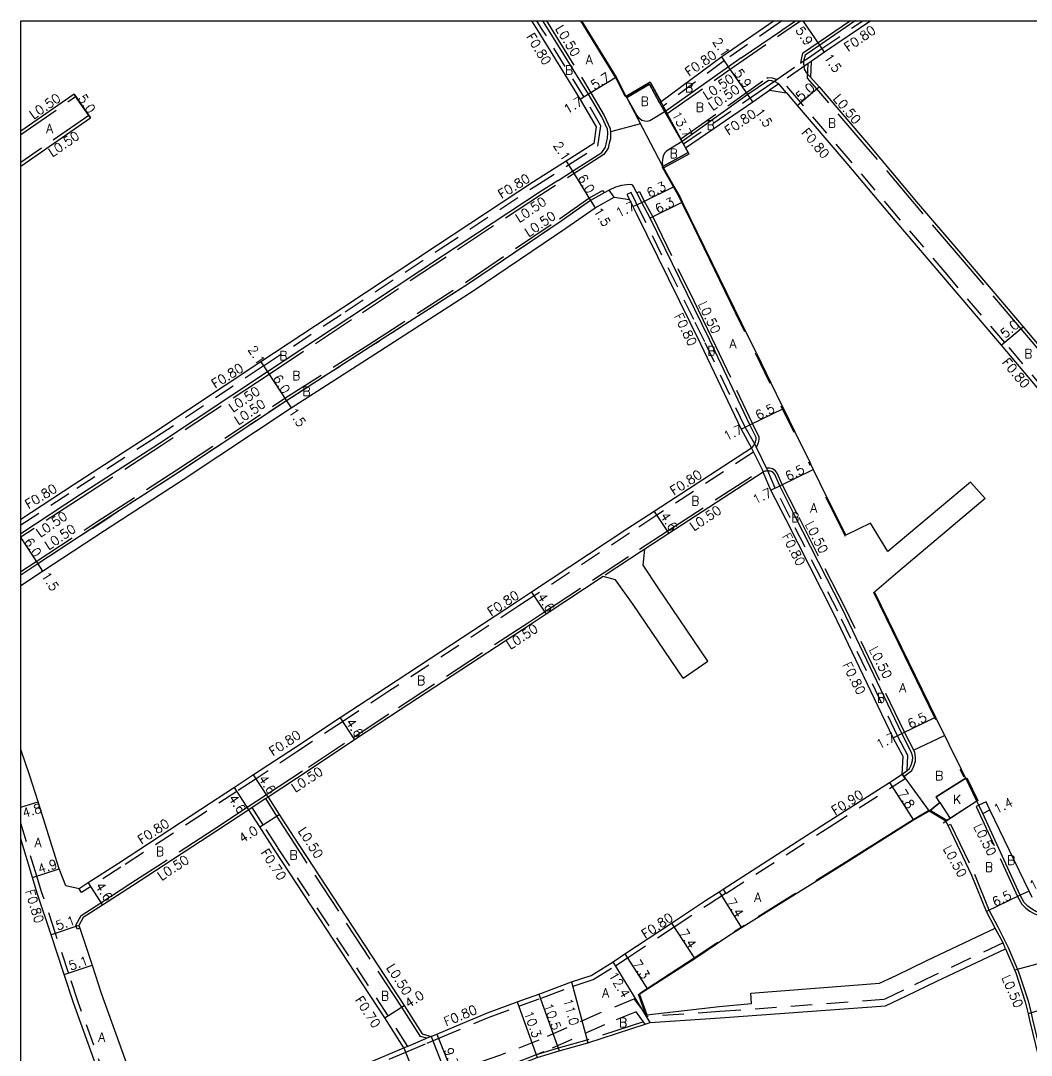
# Model space of a CAD drawing. Header units: metres. Extents: x -8800 to -8000, y -111600 to -110998.
# Drawn here: x -8800 to -8624, y -111180.1 to -111000 of the extents above; entities that cross this region are included whole.
import ezdxf

# ---------------------------------------------------------------- set-up
doc = ezdxf.new("R2010")
doc.units = ezdxf.units.M
doc.header["$LTSCALE"] = 2.5
for name, pattern in [('22320', [2.5, 1.5, -1]), ('22330', [4, 3, -1]), ('51070', [2.5, 1.5, -1])]:
    doc.linetypes.add(name, pattern=pattern)
for name, color, linetype in [('2101000', 7, 'Continuous'), ('2101001', 1, 'Continuous'), ('2102000', 4, 'Continuous'), ('2102001', 191, 'Continuous'), ('2203000', 1, 'Continuous'), ('2213000', 3, 'Continuous'), ('2227000', 1, 'Continuous'), ('2232000', 120, '22320'), ('2233000', 120, '22330'), ('5107000', 4, '51070'), ('6132000', 60, '61320'), ('6165200', 90, '61300'), ('9201100', 215, 'Continuous'), ('9201500', 222, 'Continuous'), ('9202100', 82, 'Continuous'), ('9202200', 82, 'Continuous'), ('9203500', 155, 'Continuous'), ('9301100', 1, 'Continuous'), ('999', 7, 'Continuous')]:
    doc.layers.add(name, color=color, linetype=linetype)
doc.styles.add('Dm_Anotation', font='txt.shx', dxfattribs={"bigfont": 'pscdm.shx'})
doc.linetypes.add('61300', pattern='A,2,-0.75,[1,dmdr.shx,S=0.15,R=0,X=0,Y=0],-0.75', length=3.5)
doc.linetypes.add('61320', pattern='A,0,[3,dmdr.shx,S=0.25,R=0,X=0,Y=0],1.5,[3,dmdr.shx,S=0.25,R=0,X=0,Y=0]', length=1.5)

msp = doc.modelspace()

# ---------------------------------------------------------------- linework, layer by layer
at = {"layer": '2101000'}
for points in [[(-8711.03, -111000), (-8709.95, -111001.76), (-8702.56, -111013.7), (-8699.78, -111018.48), (-8700.2, -111021.35), (-8705.02, -111024.43), (-8710.71, -111028.06), (-8727.41, -111039.06), (-8743.91, -111049.99), (-8758.17, -111059.4), (-8776.96, -111071.84), (-8790.68, -111080.72), (-8800, -111086.82)], [(-8668.79, -111000), (-8677.91, -111006.28), (-8688.48, -111014.14), (-8688.75, -111014.29), (-8690.48, -111011.03), (-8694.45, -111013.37), (-8694.6, -111013.11), (-8696.24, -111009.84), (-8702.25, -111000)], [(-8651.94, -111000), (-8659.99, -111005.5), (-8662.35, -111007.11), (-8662.47, -111009.81), (-8660.96, -111011.51), (-8652.35, -111021.56), (-8643.98, -111031.53), (-8635.95, -111040.92), (-8625.4, -111053.29), (-8614.19, -111066.59), (-8608.63, -111073.18)], [(-8790.71, -111012.81), (-8800, -111019.23)], [(-8671.88, -111057.9), (-8673.78, -111054), (-8674.42, -111052.69), (-8684.73, -111031.6), (-8685.35, -111030.33), (-8686.19, -111028.85), (-8688.15, -111025.36), (-8683.77, -111022.96), (-8684.2, -111022.16), (-8672.51, -111014.1), (-8669.62, -111012.11), (-8666.65, -111012.55), (-8664.75, -111014.77), (-8656.13, -111024.83), (-8647.76, -111034.8), (-8639.28, -111044.72), (-8629.22, -111056.51), (-8618.01, -111069.82)], [(-8800, -111025.3), (-8787.87, -111016.93)], [(-8800, -111098.29), (-8796.22, -111095.82), (-8785.4, -111088.74), (-8771.7, -111079.87), (-8752.87, -111067.4), (-8738.3, -111058.06), (-8721, -111046.93), (-8705.04, -111036.12), (-8699.98, -111032.6), (-8696.64, -111030.72)], [(-8696.64, -111030.72), (-8693.98, -111031.15), (-8693.37, -111032.37), (-8692.81, -111033.52), (-8681.59, -111056.24), (-8674.53, -111071.12), (-8672.71, -111074.4), (-8689.65, -111085.42), (-8694.43, -111088.54), (-8711.04, -111099.48), (-8713.67, -111101.21), (-8736.31, -111116.05), (-8744.38, -111121.37), (-8752.15, -111126.5), (-8759.44, -111131.3), (-8762.79, -111133.5), (-8768.6, -111137.32), (-8782.99, -111146.7), (-8788.27, -111150.1), (-8789.8, -111151.09), (-8792.15, -111150.6), (-8793.28, -111147.65), (-8796.95, -111135.96), (-8798.39, -111131.43), (-8800, -111126.88)], [(-8671.88, -111057.9), (-8669.37, -111063.02), (-8667.43, -111066.97)], [(-8667.43, -111066.97), (-8667.17, -111067.51), (-8665.19, -111071.56), (-8662.59, -111076.86)], [(-8698.56, -111096.77), (-8708.51, -111103.32), (-8711.12, -111105.04), (-8733.91, -111119.97), (-8741.84, -111125.21), (-8749.61, -111130.34), (-8756.92, -111135.14), (-8754.98, -111138.18), (-8752.44, -111142.15), (-8733.22, -111171.45), (-8730.06, -111176.38), (-8728.53, -111176.83), (-8727.51, -111176.4), (-8723.02, -111174.51), (-8718.73, -111172.7), (-8713.52, -111170.81), (-8709.77, -111169.44), (-8709.15, -111169.22), (-8704.08, -111167.31), (-8700.64, -111166.18), (-8696.8, -111163.81), (-8694.77, -111162.46), (-8686.67, -111157.08), (-8680.73, -111153.15), (-8678.38, -111151.63), (-8677.69, -111151.19), (-8659.72, -111139.62), (-8648.71, -111132.59), (-8646.48, -111131.16), (-8646.3, -111128.07), (-8648.05, -111124.83), (-8658.44, -111103.11), (-8666.7, -111086.91), (-8669.34, -111081.73), (-8670.67, -111078.56), (-8687.14, -111089.28), (-8691.28, -111091.98)], [(-8662.59, -111076.86), (-8662.4, -111077.26), (-8661.98, -111078.12), (-8659.64, -111082.89)], [(-8659.64, -111082.89), (-8659.6, -111082.98), (-8656.28, -111089.57)], [(-8651.32, -111099.46), (-8640.69, -111121.22), (-8640.51, -111121.58), (-8636.22, -111130.31)], [(-8623.85, -111152.64), (-8624.4, -111151.51), (-8631.2, -111137.37), (-8631.88, -111135.96), (-8633.14, -111136.57), (-8633.49, -111135.85), (-8635.4, -111131.88), (-8636.22, -111130.31)], [(-8630.29, -111157.97), (-8631.78, -111155.08), (-8634.35, -111148.82), (-8638.5, -111140.07), (-8638.86, -111139.36), (-8638.69, -111139.23), (-8641.6, -111137.49), (-8641.78, -111137.62), (-8644.51, -111139.16), (-8656.97, -111147.03), (-8674.46, -111157.91), (-8676.82, -111159.43), (-8682.61, -111163.28), (-8690.81, -111168.59), (-8692.24, -111169.5), (-8690.95, -111173.07)], [(-8800, -111211.09), (-8796.01, -111208.38), (-8796.25, -111207.94), (-8796.64, -111207.24), (-8789.4, -111203.29), (-8786.44, -111201.38), (-8784.23, -111199.55), (-8782.46, -111197.97), (-8782.21, -111197.42), (-8782.5, -111195.72), (-8785.92, -111184.48), (-8790.78, -111170.96), (-8792.42, -111166.01), (-8794.7, -111159.12), (-8797.11, -111151.86), (-8797.93, -111149.17), (-8800, -111142.4)], [(-8628.51, -111161.56), (-8626.71, -111165.73), (-8625.04, -111170.78), (-8624.54, -111172.89), (-8624.29, -111173.96), (-8622.29, -111182.35), (-8623.42, -111184.05), (-8626.66, -111184.49), (-8644.58, -111186.1), (-8659.83, -111187.81)], [(-8760.67, -111246.31), (-8762.34, -111241.75), (-8763.6, -111238.3), (-8771.9, -111216.43), (-8774.11, -111210.91), (-8775.52, -111207.37), (-8772.97, -111206.39), (-8759.93, -111200.94), (-8754.71, -111198.68), (-8749.34, -111196.34), (-8738.14, -111191.55), (-8729.71, -111187.75), (-8725, -111185.76), (-8723.94, -111185.42), (-8715.54, -111182.61), (-8710.04, -111180.5), (-8706.23, -111179.33), (-8701.24, -111177.93), (-8691.23, -111174.68), (-8690.35, -111174.4)]]:
    msp.add_lwpolyline(points, dxfattribs=at)
msp.add_lwpolyline([(-8789.86, -111157.51), (-8789.71, -111157.99), (-8787.58, -111164.41), (-8785.96, -111169.29), (-8781.09, -111182.82), (-8777.46, -111194.09), (-8776.6, -111196.64), (-8775.12, -111196.04), (-8763.94, -111191.45), (-8758.55, -111189.55), (-8753.14, -111187.53), (-8741.9, -111182.47), (-8733.25, -111178.82), (-8736.58, -111173.6), (-8755.79, -111144.33), (-8758.35, -111140.33), (-8760.26, -111137.34), (-8765.99, -111141.11), (-8780.52, -111150.58), (-8785.78, -111153.96), (-8789.1, -111156.11)], close=True, dxfattribs=at)
at = {"layer": '2101001'}
msp.add_lwpolyline([(-8787.87, -111016.93), (-8788.15, -111016.52), (-8790.43, -111013.22), (-8790.71, -111012.81)], dxfattribs=at)
at = {"layer": '2102000'}
for points in [[(-8634.6, -111080.33), (-8648.99, -111092.41), (-8652.02, -111087.49), (-8656.28, -111089.57)], [(-8632.06, -111083.19), (-8647.27, -111095.99), (-8651.32, -111099.46)], [(-8680.32, -111111.5), (-8688.99, -111098.73), (-8691.59, -111094.77), (-8691.28, -111091.98)], [(-8684.62, -111114.42), (-8693.31, -111101.62), (-8696.39, -111097.31), (-8698.56, -111096.77)], [(-8690.95, -111173.07), (-8678.36, -111171.61), (-8672.71, -111171.06), (-8672.83, -111169.29), (-8650.41, -111167.54), (-8647.51, -111166.18), (-8642.2, -111163.59), (-8630.29, -111157.97)], [(-8690.35, -111174.4), (-8678.18, -111173.6), (-8649.38, -111171.48), (-8645.76, -111169.77), (-8640.48, -111167.2), (-8628.51, -111161.56)]]:
    msp.add_lwpolyline(points, dxfattribs=at)
at = {"layer": '2102001'}
for points in [[(-8632.06, -111083.19), (-8634.6, -111080.33)], [(-8684.62, -111114.42), (-8680.32, -111111.5)]]:
    msp.add_lwpolyline(points, dxfattribs=at)
at = {"layer": '2203000'}
for points in [[(-8690.23, -111010.88), (-8688.48, -111014.14), (-8688.75, -111014.29), (-8690.48, -111011.03), (-8694.45, -111013.37), (-8694.6, -111013.11), (-8690.38, -111010.62)], [(-8683.77, -111022.96), (-8683.62, -111023.23), (-8688, -111025.63), (-8688.15, -111025.36)], [(-8635.4, -111131.88), (-8635.22, -111131.8), (-8633.31, -111135.76), (-8633.49, -111135.85)], [(-8638.69, -111139.23), (-8638.86, -111139.36), (-8641.78, -111137.62), (-8641.6, -111137.49)]]:
    msp.add_lwpolyline(points, close=True, dxfattribs=at)
at = {"layer": '2213000'}
for points in [[(-8706.4, -111027.8), (-8703.89, -111026.2), (-8698.77, -111022.93), (-8698.16, -111021.99), (-8697.98, -111021.19), (-8697.81, -111020.52), (-8697.77, -111019.47), (-8697.82, -111018.88), (-8698.81, -111016.76), (-8701.1, -111012.81), (-8708.06, -111001.61), (-8709.04, -111000)], [(-8654.66, -111000.04), (-8660.84, -111004.26), (-8663.38, -111005.99), (-8663.61, -111006.84), (-8663.68, -111007.4), (-8663.64, -111007.94), (-8663.53, -111008.45), (-8663.19, -111009), (-8662.95, -111009.31), (-8662.47, -111009.81)], [(-8674.51, -111006.49), (-8667.53, -111001.68), (-8667.45, -111001.63)], [(-8666.65, -111012.55), (-8667.99, -111010.99), (-8668.63, -111010.62), (-8669.2, -111010.45), (-8669.77, -111010.39), (-8673.37, -111012.87), (-8684.8, -111021.02), (-8687.2, -111022.48), (-8687.6, -111022.76), (-8687.88, -111023.05), (-8688.13, -111023.58), (-8688.25, -111024.17), (-8688.26, -111024.73), (-8688.15, -111025.36)], [(-8687.63, -111015.73), (-8690.44, -111017.44), (-8690.65, -111017.48), (-8690.92, -111017.52), (-8691.3, -111017.49), (-8691.8, -111017.4), (-8692.18, -111017.11), (-8692.69, -111016.43), (-8694.45, -111013.37)], [(-8672.71, -111074.4), (-8672.53, -111074.21), (-8672.37, -111074.01), (-8672.23, -111073.8), (-8672.12, -111073.57), (-8672.03, -111073.32), (-8671.97, -111073.08), (-8671.94, -111072.82), (-8671.93, -111072.57), (-8673.01, -111070.37), (-8680.06, -111055.5), (-8690.38, -111034.39), (-8691.85, -111031.62), (-8692.69, -111029.95), (-8693.25, -111028.85), (-8693.38, -111028.69), (-8693.59, -111028.56), (-8694.01, -111028.52), (-8694.42, -111028.57), (-8695.36, -111028.68), (-8696.44, -111029), (-8697.5, -111029.48), (-8698.36, -111029.96), (-8700.76, -111031.32), (-8705.89, -111034.88), (-8721.83, -111045.68), (-8739.11, -111056.8), (-8753.7, -111066.15), (-8772.52, -111078.62), (-8786.22, -111087.48), (-8797.04, -111094.57), (-8800, -111096.5)], [(-8720.47, -111037), (-8726.17, -111040.75), (-8726.52, -111040.99)], [(-8738.55, -111048.96), (-8742.67, -111051.69), (-8757.02, -111061.15), (-8775.83, -111073.61), (-8789.56, -111082.5), (-8800, -111089.33)], [(-8646.48, -111131.16), (-8645.64, -111130.53), (-8645.19, -111130.19), (-8644.92, -111129.59), (-8644.66, -111128.78), (-8644.64, -111128.25), (-8644.79, -111127.52), (-8646.52, -111124.09), (-8656.94, -111102.31), (-8665.17, -111086.17), (-8667.81, -111080.98), (-8668.69, -111079), (-8668.93, -111078.66), (-8669.25, -111078.47), (-8669.42, -111078.42), (-8669.6, -111078.39), (-8669.79, -111078.38), (-8669.88, -111078.38), (-8669.97, -111078.38), (-8670.15, -111078.4), (-8670.33, -111078.44), (-8670.5, -111078.49), (-8670.67, -111078.56)], [(-8787.5, -111088.33), (-8786.24, -111087.5), (-8784.13, -111086.13)], [(-8619.53, -111154.65), (-8619.86, -111154.92), (-8620.3, -111155.28), (-8621.15, -111155.43), (-8622.14, -111155.44), (-8623.23, -111155.04), (-8623.94, -111154.59), (-8624.6, -111154.11), (-8625.24, -111153.48), (-8625.93, -111152.24), (-8632.46, -111137.98), (-8633.14, -111136.57)]]:
    msp.add_lwpolyline(points, dxfattribs=at)
at = {"layer": '2227000'}
for points in [[(-8667.45, -111001.63), (-8665.07, -111000)], [(-8654.6, -111000), (-8654.66, -111000.04)], [(-8674.51, -111006.49), (-8676.71, -111008.01), (-8687.63, -111015.73)], [(-8706.4, -111027.8), (-8709.56, -111029.81), (-8720.47, -111037)], [(-8726.52, -111040.99), (-8738.55, -111048.96)]]:
    msp.add_lwpolyline(points, dxfattribs=at)
at = {"layer": '2232000'}
for points in [[(-8800, -111087.78), (-8790.24, -111081.39), (-8776.52, -111072.51), (-8757.73, -111060.07), (-8743.47, -111050.66), (-8726.97, -111039.73), (-8710.28, -111028.73), (-8704.59, -111025.1), (-8699.46, -111021.83), (-8698.95, -111018.32), (-8701.87, -111013.29), (-8709.27, -111001.34), (-8710.09, -111000)], [(-8667.38, -111000), (-8668.27, -111000.61), (-8677.45, -111006.94), (-8688.11, -111014.85)], [(-8684.2, -111022.16), (-8684.58, -111021.45), (-8672.97, -111013.44), (-8670.07, -111011.45), (-8668.31, -111010.23), (-8664.18, -111007.39), (-8663.89, -111007.19), (-8662.8, -111006.45), (-8660.45, -111004.84), (-8653.36, -111000)], [(-8662.35, -111007.11), (-8662.87, -111007.46), (-8663.44, -111007.85), (-8667.33, -111010.53)], [(-8667.99, -111010.99), (-8669.62, -111012.11)], [(-8666.65, -111012.55), (-8667.99, -111010.99)], [(-8578.81, -111116.9), (-8579.05, -111114.73), (-8582.79, -111110.29), (-8588.78, -111103.19), (-8597.54, -111092.72), (-8607.5, -111081.02), (-8617.39, -111069.31), (-8628.61, -111056), (-8638.68, -111044.2), (-8647.15, -111034.29), (-8655.52, -111024.32), (-8664.15, -111014.25), (-8667.33, -111010.53)], [(-8688.11, -111014.85), (-8688.48, -111014.14)], [(-8677.2, -111151.95), (-8659.23, -111140.38), (-8645.99, -111131.94), (-8646.21, -111131.59), (-8646.48, -111131.16), (-8645.64, -111130.53), (-8645.49, -111127.89), (-8647.33, -111124.47), (-8657.72, -111102.76), (-8665.99, -111086.54), (-8668.61, -111081.39), (-8669.88, -111078.38), (-8669.94, -111078.23), (-8670.1, -111077.89), (-8670.17, -111077.76), (-8671.63, -111074.77), (-8671.9, -111074.21), (-8672, -111074.03), (-8673.82, -111070.75), (-8680.87, -111055.89), (-8682.79, -111052.01), (-8692.09, -111033.17), (-8693.69, -111029.92), (-8694.41, -111030.27), (-8693.98, -111031.15)], [(-8672.71, -111074.4), (-8672.35, -111075.12), (-8670.89, -111078.11), (-8670.67, -111078.56)], [(-8672.35, -111075.12), (-8689.21, -111086.09), (-8693.99, -111089.21), (-8710.6, -111100.14), (-8713.23, -111101.88), (-8735.87, -111116.72), (-8743.94, -111122.04), (-8751.71, -111127.16), (-8759, -111131.97), (-8762.35, -111134.17), (-8768.16, -111137.99), (-8782.56, -111147.37), (-8787.84, -111150.77), (-8789.39, -111151.77), (-8789.8, -111151.09)], [(-8732.59, -111178.55), (-8736, -111173.22), (-8755.2, -111143.95), (-8757.76, -111139.95), (-8759.67, -111136.96)], [(-8796.25, -111207.94), (-8788.99, -111203.98), (-8785.97, -111202.02), (-8783.71, -111200.16), (-8781.81, -111198.45), (-8781.38, -111197.54), (-8781.72, -111195.54), (-8785.16, -111184.23), (-8790.02, -111170.7), (-8791.66, -111165.76), (-8793.94, -111158.87), (-8796.35, -111151.62), (-8797.17, -111148.94), (-8800, -111139.66)], [(-8775.12, -111196.04), (-8774.84, -111196.79), (-8763.65, -111192.2), (-8758.27, -111190.3), (-8752.83, -111188.27), (-8741.58, -111183.21), (-8732.93, -111179.56), (-8729.19, -111177.98), (-8726.87, -111177), (-8718.44, -111173.45), (-8713.24, -111171.56), (-8709.5, -111170.2), (-8708.88, -111169.97), (-8703.81, -111168.06), (-8700.3, -111166.91), (-8696.37, -111164.48), (-8694.33, -111163.13), (-8686.22, -111157.75), (-8680.29, -111153.82), (-8677.25, -111151.86)], [(-8677.69, -111151.19), (-8677.25, -111151.86), (-8677.2, -111151.95)], [(-8728.53, -111176.83), (-8729.25, -111177.14), (-8729.5, -111177.25), (-8732.59, -111178.55), (-8733.25, -111178.82)]]:
    msp.add_lwpolyline(points, dxfattribs=at)
at = {"layer": '2233000'}
for points in [[(-8708.45, -111000), (-8707.63, -111001.35), (-8700.68, -111012.56), (-8698.38, -111016.51), (-8697.33, -111018.75), (-8697.27, -111019.46), (-8697.31, -111020.59), (-8697.49, -111021.31), (-8697.69, -111022.19), (-8698.42, -111023.3), (-8709.29, -111030.23), (-8725.89, -111041.17), (-8742.39, -111052.1), (-8756.74, -111061.57), (-8775.56, -111074.03), (-8789.28, -111082.92), (-8800, -111089.93)], [(-8687.63, -111015.73), (-8687.4, -111016.16), (-8676.43, -111008.42), (-8667.25, -111002.09), (-8664.18, -111000)], [(-8655.49, -111000), (-8661.12, -111003.85), (-8663.66, -111005.58), (-8663.82, -111005.68), (-8664.1, -111006.75), (-8664.18, -111007.39)], [(-8573.74, -111112.41), (-8576.24, -111112.3), (-8579.96, -111107.91), (-8585.81, -111100.96), (-8594.68, -111090.37), (-8604.65, -111078.66), (-8614.58, -111066.91), (-8625.78, -111053.61), (-8636.33, -111041.24), (-8644.36, -111031.85), (-8652.73, -111021.88), (-8661.34, -111011.84), (-8662.97, -111009.99), (-8662.87, -111007.46)], [(-8684.8, -111021.02), (-8685.04, -111020.58), (-8670.06, -111009.98), (-8669.91, -111009.88), (-8669.1, -111009.95), (-8668.43, -111010.16), (-8668.31, -111010.23)], [(-8800, -111019.83), (-8790.43, -111013.22), (-8790.71, -111012.81)], [(-8787.87, -111016.93), (-8788.15, -111016.52), (-8800, -111024.69)], [(-8800, -111095.9), (-8797.31, -111094.15), (-8786.49, -111087.06), (-8772.8, -111078.2), (-8753.98, -111065.73), (-8739.38, -111056.38), (-8722.1, -111045.27), (-8706.17, -111034.47), (-8701.03, -111030.89), (-8698.65, -111029.55), (-8698.36, -111029.96)], [(-8692.69, -111029.95), (-8692.26, -111029.71), (-8691.4, -111031.39), (-8689.93, -111034.16), (-8682.79, -111048.78), (-8679.61, -111055.29), (-8672.56, -111070.15), (-8671.43, -111072.46), (-8671.44, -111072.86), (-8671.48, -111073.17), (-8671.55, -111073.47), (-8671.66, -111073.76), (-8671.79, -111074.04), (-8671.9, -111074.21)], [(-8789.71, -111157.99), (-8790.18, -111158.14), (-8790.41, -111157.46), (-8789.48, -111155.76), (-8786.05, -111153.55), (-8780.79, -111150.16), (-8766.26, -111140.69), (-8760.53, -111136.92), (-8757.19, -111134.72), (-8749.89, -111129.92), (-8742.12, -111124.79), (-8734.19, -111119.56), (-8711.4, -111104.62), (-8708.78, -111102.9), (-8692.23, -111092), (-8687.41, -111088.86), (-8670.89, -111078.11)], [(-8646.21, -111131.59), (-8644.79, -111130.52), (-8644.45, -111129.77), (-8644.16, -111128.87), (-8644.14, -111128.21), (-8644.31, -111127.35), (-8646.07, -111123.87), (-8656.49, -111102.09), (-8664.73, -111085.94), (-8667.36, -111080.76), (-8668.26, -111078.75), (-8668.58, -111078.29), (-8669.05, -111078), (-8669.32, -111077.93), (-8669.54, -111077.89), (-8669.77, -111077.88), (-8670, -111077.88), (-8670.1, -111077.89)], [(-8691.28, -111091.98), (-8691.95, -111092.41), (-8698.56, -111096.77)], [(-8633.14, -111136.57), (-8633.59, -111136.78), (-8626.39, -111152.44), (-8625.66, -111153.76), (-8624.95, -111154.46), (-8624.23, -111154.99), (-8623.45, -111155.49), (-8622.23, -111155.94), (-8621.11, -111155.93), (-8620.08, -111155.75), (-8619.54, -111155.31), (-8612.5, -111149.39), (-8602.58, -111140.75), (-8580.94, -111122.63), (-8577.69, -111119.9), (-8577.59, -111119.04), (-8577.6, -111118.34), (-8577.7, -111117.64), (-8577.88, -111117.01)], [(-8756.92, -111135.14), (-8757.33, -111135.42), (-8759.67, -111136.96), (-8760.26, -111137.34)], [(-8729.25, -111177.14), (-8730.38, -111176.81), (-8733.64, -111171.72), (-8752.86, -111142.42), (-8755.4, -111138.45), (-8757.33, -111135.42)], [(-8638.5, -111140.07), (-8638.06, -111139.84), (-8633.91, -111148.59), (-8631.37, -111154.78), (-8629.84, -111157.76), (-8628.05, -111161.36), (-8628.05, -111161.36), (-8626.24, -111165.55), (-8624.56, -111170.64), (-8624.05, -111172.78), (-8623.8, -111173.84), (-8621.81, -111182.23), (-8621.76, -111182.44), (-8623.13, -111184.52), (-8626.61, -111184.99), (-8644.53, -111186.6), (-8659.77, -111188.31), (-8659.83, -111187.81)], [(-8628.51, -111161.56), (-8628.91, -111160.53), (-8630.29, -111157.97)], [(-8691.54, -111174.26), (-8701.38, -111177.45), (-8706.37, -111178.85), (-8710.2, -111180.03), (-8715.71, -111182.14), (-8724.18, -111184.98), (-8725.18, -111185.29), (-8729.91, -111187.29), (-8738.34, -111191.09), (-8749.54, -111195.88), (-8754.91, -111198.23), (-8760.13, -111200.48), (-8773.16, -111205.93), (-8775.7, -111206.9), (-8776.17, -111207.1), (-8774.58, -111211.1), (-8772.36, -111216.61), (-8764.07, -111238.47), (-8762.81, -111241.92), (-8761.2, -111246.31)]]:
    msp.add_lwpolyline(points, dxfattribs=at)
at = {"layer": '5107000'}
for points in [[(-8696.64, -111030.72), (-8697.5, -111029.48), (-8698.36, -111029.96), (-8700.76, -111031.32), (-8705.89, -111034.88), (-8721.83, -111045.68), (-8739.11, -111056.8), (-8753.7, -111066.15), (-8772.52, -111078.62), (-8786.22, -111087.48), (-8797.04, -111094.57), (-8800, -111096.5)], [(-8787.5, -111088.33), (-8786.24, -111087.5), (-8784.13, -111086.13)], [(-8628.91, -111160.53), (-8640.95, -111166.2), (-8646.23, -111168.78), (-8649.67, -111170.39), (-8678.26, -111172.5), (-8690.86, -111173.33), (-8693.12, -111170.28), (-8699.17, -111172.74), (-8709.76, -111177.47), (-8716.46, -111180.07), (-8725.9, -111183.32)], [(-8691.23, -111174.68), (-8691.54, -111174.26), (-8692.82, -111172.53), (-8698.33, -111174.78), (-8708.89, -111179.49), (-8710.2, -111180.03)]]:
    msp.add_lwpolyline(points, dxfattribs=at)
at = {"layer": '6132000'}
for points in [[(-8694.73, -111013.18), (-8696.37, -111009.92), (-8702.42, -111000)], [(-8673.88, -111054.15), (-8674.56, -111052.76), (-8682.79, -111035.9), (-8684.86, -111031.66), (-8685.48, -111030.4), (-8686.32, -111028.93), (-8688.28, -111025.44)], [(-8669.48, -111063.14), (-8672.05, -111057.89)], [(-8665.3, -111071.67), (-8667.55, -111067.08)], [(-8662.49, -111077.42), (-8662.77, -111076.83)], [(-8656.36, -111089.76), (-8659.73, -111083.05), (-8659.78, -111082.94)], [(-8640.63, -111121.68), (-8640.74, -111121.45), (-8651.45, -111099.54), (-8651.48, -111099.47)], [(-8635.7, -111131.69), (-8636.36, -111130.35)], [(-8661.5, -111149.68), (-8657.05, -111146.91), (-8644.59, -111139.04), (-8641.89, -111137.48)], [(-8671.58, -111155.95), (-8665.05, -111151.88)], [(-8675.73, -111158.55), (-8674.54, -111157.78), (-8674.01, -111157.45)], [(-8682.69, -111163.15), (-8678.58, -111160.42)], [(-8692.23, -111169.32), (-8690.89, -111168.47), (-8682.69, -111163.15)]]:
    msp.add_lwpolyline(points, dxfattribs=at)
at = {"layer": '6165200'}
msp.add_lwpolyline([(-8691.23, -111172.74), (-8692.41, -111169.48)], dxfattribs=at)
at = {"layer": '9201100'}
for points in [[(-8660.84, -111004.26), (-8663.75, -111000)], [(-8659.99, -111005.5), (-8660.84, -111004.26)], [(-8676.71, -111008.01), (-8677.91, -111006.28)], [(-8673.37, -111012.87), (-8676.71, -111008.01)], [(-8696.24, -111009.84), (-8701.1, -111012.81)], [(-8683.77, -111022.96), (-8690.23, -111010.88)], [(-8690.23, -111010.88), (-8687.63, -111015.73)], [(-8664.75, -111014.77), (-8660.96, -111011.51)], [(-8790.71, -111012.81), (-8787.87, -111016.93)], [(-8701.1, -111012.81), (-8702.56, -111013.7)], [(-8672.51, -111014.1), (-8673.37, -111012.87)], [(-8705.02, -111024.43), (-8703.89, -111026.2)], [(-8703.89, -111026.2), (-8700.76, -111031.32)], [(-8691.85, -111031.62), (-8686.19, -111028.85)], [(-8700.76, -111031.32), (-8699.98, -111032.6)], [(-8693.37, -111032.37), (-8691.85, -111031.62)], [(-8684.73, -111031.6), (-8690.38, -111034.39)], [(-8629.22, -111056.51), (-8625.4, -111053.29)], [(-8758.17, -111059.4), (-8757.02, -111061.15)], [(-8757.02, -111061.15), (-8753.7, -111066.15)], [(-8753.7, -111066.15), (-8752.87, -111067.4)], [(-8673.01, -111070.37), (-8667.17, -111067.51)], [(-8674.53, -111071.12), (-8673.01, -111070.37)], [(-8667.81, -111080.98), (-8661.98, -111078.12)], [(-8669.34, -111081.73), (-8667.81, -111080.98)], [(-8689.65, -111085.42), (-8687.14, -111089.28)], [(-8800, -111090.04), (-8797.04, -111094.57)], [(-8797.04, -111094.57), (-8796.22, -111095.82)], [(-8711.04, -111099.48), (-8708.51, -111103.32)], [(-8744.38, -111121.37), (-8741.84, -111125.21)], [(-8646.52, -111124.09), (-8640.69, -111121.22)], [(-8648.05, -111124.83), (-8646.52, -111124.09)], [(-8756.92, -111135.14), (-8759.44, -111131.3)], [(-8648.71, -111132.59), (-8644.51, -111139.16)], [(-8635.4, -111131.88), (-8640.58, -111135.1)], [(-8760.26, -111137.34), (-8762.79, -111133.5)], [(-8800, -111136.93), (-8796.95, -111135.96)], [(-8639.92, -111136.1), (-8641.62, -111137.5)], [(-8639.92, -111136.1), (-8640.58, -111135.1)], [(-8639.92, -111136.1), (-8638.12, -111138.87)], [(-8633.49, -111135.85), (-8639.36, -111139.67)], [(-8633.49, -111135.85), (-8638.69, -111139.23)], [(-8632.46, -111137.98), (-8631.2, -111137.37)], [(-8758.35, -111140.33), (-8754.98, -111138.18)], [(-8797.93, -111149.17), (-8793.28, -111147.65)], [(-8788.27, -111150.1), (-8785.78, -111153.96)], [(-8678.38, -111151.63), (-8674.46, -111157.91)], [(-8625.93, -111152.24), (-8631.78, -111155.08)], [(-8624.4, -111151.51), (-8625.93, -111152.24)], [(-8789.86, -111157.51), (-8794.7, -111159.12)], [(-8686.67, -111157.08), (-8682.61, -111163.28)], [(-8694.77, -111162.46), (-8690.81, -111168.59)], [(-8792.42, -111166.01), (-8787.58, -111164.41)], [(-8690.35, -111174.4), (-8696.8, -111163.81)], [(-8704.08, -111167.31), (-8701.24, -111177.93)], [(-8709.77, -111169.44), (-8706.23, -111179.33)], [(-8736.58, -111173.6), (-8733.22, -111171.45)], [(-8713.52, -111170.81), (-8710.04, -111180.5)], [(-8618.99, -111171.21), (-8624.54, -111172.89)], [(-8728.53, -111176.83), (-8725.18, -111185.29)], [(-8727.51, -111176.4), (-8723.94, -111185.42)], [(-8733.25, -111178.82), (-8729.71, -111187.75)]]:
    msp.add_lwpolyline(points, dxfattribs=at)
at = {"layer": '9202200'}
for points in [[(-8692.05, -111017.93), (-8697.28, -111019.36)], [(-8644.51, -111126.97), (-8639.11, -111124.42)], [(-8646.48, -111131.16), (-8641.78, -111137.62)], [(-8621.31, -111163.76), (-8626.9, -111165.28)]]:
    msp.add_lwpolyline(points, dxfattribs=at)
at = {"layer": '9301100'}
for points in [[(-8694.45, -111013.37), (-8690.48, -111011.03), (-8688.75, -111014.29), (-8683.77, -111022.96), (-8688.15, -111025.36)], [(-8641.6, -111137.49), (-8639.92, -111136.1), (-8640.58, -111135.1), (-8635.4, -111131.88), (-8633.49, -111135.85), (-8638.69, -111139.23)]]:
    msp.add_lwpolyline(points, close=True, dxfattribs=at)
at = {"layer": '999'}
msp.add_lwpolyline([(-8800, -111000), (-8000, -111000), (-8000, -111600), (-8800, -111600)], close=True, dxfattribs=at)

# ---------------------------------------------------------------- texts
at = {"layer": '9201500', "style": 'Dm_Anotation'}
for s, rotation, p in [('5.9', 304.321, (-8665.17, -111001.67)), ('2.1', 304.5769, (-8679.59, -111003.65)), ('1.5', 304.321, (-8660.2, -111006.37)), ('5.7', 31.3855, (-8700.09, -111012.08)), ('5.9', 304.5763, (-8675.86, -111009.07)), ('5.0', 40.6787, (-8664.14, -111014.11)), ('5.0', 304.6211, (-8790.12, -111013.5)), ('1.7', 31.3882, (-8704.83, -111016.29)), ('1.5', 304.5746, (-8672.24, -111015.92)), ('13.7', 298.1349, (-8686.67, -111016.28)), ('2.1', 302.5459, (-8707.34, -111021.67)), ('6.0', 301.4481, (-8703.08, -111027.34)), ('6.3', 26.0544, (-8690.5, -111030.85)), ('1.7', 26.0993, (-8695.87, -111034.3)), ('6.3', 26.2687, (-8689.03, -111033.61)), ('1.5', 301.5226, (-8700.29, -111033.1)), ('5.0', 40.1161, (-8628.56, -111055.37)), ('2.1', 303.5155, (-8760.52, -111057.21)), ('6.0', 303.5164, (-8756.16, -111062.26)), ('1.5', 303.5154, (-8753.45, -111068.04)), ('6.5', 26.0792, (-8671.57, -111069.55)), ('1.7', 26.0781, (-8677.13, -111073.19)), ('6.5', 26.0849, (-8666.38, -111080.16)), ('1.7', 26.0853, (-8672.06, -111084.22)), ('4.6', 303.0616, (-8688.69, -111086.17)), ('6.0', 303.2001, (-8799.47, -111090.66)), ('1.5', 303.2009, (-8796.47, -111096.6)), ('4.6', 303.3687, (-8710.11, -111100.27)), ('6.5', 26.192, (-8645.08, -111123.27)), ('4.6', 303.4222, (-8743.45, -111122.1)), ('1.7', 26.0412, (-8650.54, -111126.82)), ('4.6', 303.3503, (-8758.65, -111131.95)), ('7.8', 302.5164, (-8647.38, -111134.47)), ('4.6', 303.3503, (-8763.88, -111135.33)), ('1.4', 25.6969, (-8630.09, -111138.08)), ('4.8', 17.5367, (-8799.44, -111138.77)), ('4.0', 32.5646, (-8761.37, -111143.21)), ('4.9', 18.1262, (-8796.72, -111148.51)), ('1.7', 25.6969, (-8623.89, -111151.4)), ('4.6', 302.796, (-8787.08, -111150.6)), ('6.5', 25.8848, (-8630.34, -111154.27)), ('7.4', 301.9917, (-8677.18, -111153.36)), ('5.1', 18.351, (-8793.59, -111158.35)), ('7.4', 303.2173, (-8685.43, -111158.79)), ('5.1', 18.3479, (-8791.33, -111165.35)), ('7.3', 302.8697, (-8693.57, -111164.13)), ('12.4', 301.3387, (-8697.66, -111166.17)), ('4.0', 32.6206, (-8732.45, -111171.91)), ('10.5', 289.7112, (-8708.96, -111171.37)), ('11.0', 284.9673, (-8705.53, -111170.42)), ('10.3', 289.7113, (-8712.38, -111172.69)), ('9.7', 291.589, (-8726.35, -111179.14))]:
    msp.add_text(s, height=1.6, rotation=rotation, dxfattribs=at).set_placement(p)
at = {"layer": '9202100', "style": 'Dm_Anotation'}
for s, p in [('A', (-8701.6, -111007.55)), ('B', (-8705.22, -111009.39)), ('B', (-8684.32, -111012.45)), ('B', (-8692.05, -111014.84)), ('B', (-8682.45, -111015.89)), ('B', (-8659.42, -111018.62)), ('A', (-8795.58, -111019.55)), ('B', (-8680.56, -111018.98)), ('B', (-8687, -111023.91)), ('B', (-8680.46, -111058.28)), ('A', (-8676.58, -111057.01)), ('B', (-8754.99, -111059.11)), ('B', (-8625.25, -111058.77)), ('B', (-8752.72, -111062.58)), ('B', (-8750.95, -111065.31)), ('B', (-8683.24, -111084.39)), ('B', (-8665.82, -111087.27)), ('A', (-8662.51, -111085.61)), ('B', (-8730.98, -111115.64)), ('A', (-8647.01, -111116.89)), ('B', (-8650.89, -111118.68)), ('B', (-8640.76, -111132.22)), ('K', (-8637.65, -111136.33)), ('A', (-8797.6, -111143.84)), ('B', (-8776.47, -111145.41)), ('B', (-8753.2, -111146.03)), ('B', (-8632.08, -111148.14)), ('B', (-8628.22, -111146.94)), ('A', (-8672.26, -111153.37)), ('A', (-8698.76, -111170.01)), ('B', (-8737.27, -111170.55)), ('B', (-8695.81, -111175.19)), ('A', (-8786.51, -111177.73))]:
    msp.add_text(s, height=1.6, dxfattribs=at).set_placement(p)
at = {"layer": '9203500', "style": 'Dm_Anotation'}
for s, rotation, p in [('L0.50', 301.821, (-8706.97, -111001.37)), ('F0.80', 34.5762, (-8655.89, -111005.46)), ('F0.80', 301.7965, (-8712.02, -111002.77)), ('F0.80', 34.5709, (-8683.61, -111009.77)), ('L0.50', 34.5762, (-8680.49, -111013.86)), ('L0.50', 34.5762, (-8679.53, -111015.71)), ('L0.50', 34.6062, (-8797.78, -111017.24)), ('L0.50', 310.1157, (-8658.6, -111013.63)), ('F0.80', 34.5762, (-8676.7, -111020.01)), ('F0.80', 310.1169, (-8664.12, -111019.55)), ('L0.50', 34.6062, (-8794.5, -111023.8)), ('F0.80', 31.7223, (-8716.26, -111031.06)), ('L0.50', 34.5209, (-8713.17, -111035.23)), ('L0.50', 34.5209, (-8711.54, -111037.71)), ('L0.50', 296.0343, (-8682.09, -111049.31)), ('F0.80', 296.2698, (-8686.26, -111051.4)), ('F0.80', 310.1169, (-8629.21, -111059.54)), ('F0.80', 31.7223, (-8766.16, -111064.07)), ('L0.50', 34.5209, (-8763.07, -111068.24)), ('L0.50', 34.5209, (-8762.1, -111070.45)), ('F0.80', 33.0634, (-8686.23, -111082.68)), ('F0.80', 31.7223, (-8798.63, -111085.04)), ('L0.50', 34.5209, (-8796.61, -111090)), ('L0.50', 33.352, (-8682.79, -111088.9)), ('L0.50', 297.0244, (-8663.45, -111087.61)), ('L0.50', 34.5209, (-8795.13, -111092.2)), ('F0.80', 297.0241, (-8667.46, -111089.71)), ('F0.80', 33.4203, (-8718.06, -111103.73)), ('L0.50', 33.352, (-8714.73, -111109.51)), ('L0.50', 297.0244, (-8652.3, -111109.42)), ('F0.80', 297.0241, (-8656.94, -111112.13)), ('F0.80', 33.4203, (-8756.07, -111128.06)), ('L0.50', 33.352, (-8752.17, -111134.38)), ('F0.90', 32.5201, (-8658.16, -111138.37)), ('F0.80', 33.4203, (-8778.97, -111143.45)), ('L0.50', 297.0244, (-8634.12, -111140.27)), ('L0.50', 302.621, (-8751.77, -111141)), ('F0.70', 303.2724, (-8758.27, -111144.8)), ('L0.50', 298.7858, (-8639.42, -111144.09)), ('L0.50', 33.352, (-8775.5, -111149.74)), ('F0.80', 286.9877, (-8799.22, -111151.49)), ('F0.80', 33.556, (-8691.22, -111159.86)), ('L0.50', 302.621, (-8736.36, -111164.82)), ('L0.50', 293.3095, (-8629.19, -111166.53)), ('F0.70', 303.2724, (-8741.86, -111170.47)), ('F0.80', 22.8596, (-8725.9, -111175.09))]:
    msp.add_text(s, height=1.6, rotation=rotation, dxfattribs=at).set_placement(p)

doc.saveas('drawing.dxf')
